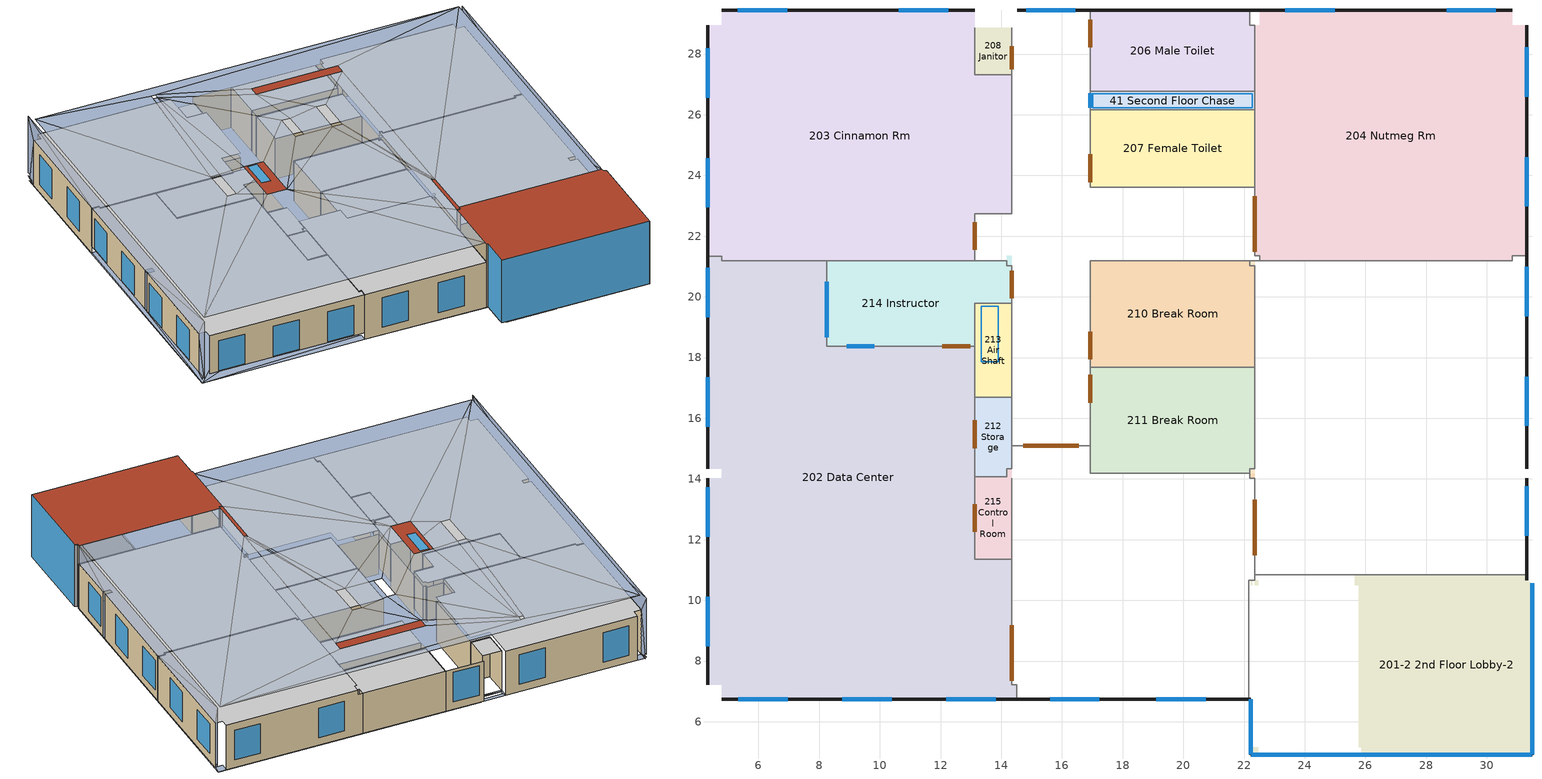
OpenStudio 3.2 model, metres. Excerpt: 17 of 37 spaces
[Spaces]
41 Second Floor Chase
 floor to 4 First Floor Chase: 16.94,26.77 22.35,26.77 22.35,26.16 16.94,26.16 z4.27
 wall to 204 Nutmeg Rm (Frame partition with 3/4 in gypsum board): 22.35,26.16 22.35,26.77 z4.27:7.32
 wall to 206 Male Toilet (Frame partition with 3/4 in gypsum board): 22.35,26.77 16.94,26.77 z4.27:7.01
 wall to 207 Female Toilet (Frame partition with 3/4 in gypsum board): 16.94,26.16 22.35,26.16 z4.27:7.01
 wall to 209 Corridor (Frame partition with 3/4 in gypsum board): 16.94,26.77 16.94,26.16 z4.27:7.01
 window inside (Construction:AirBoundary #1): 16.94,26.7 16.94,26.22 z5.07:5.59
 roof outside (6 in heavyweight concrete with 6 in insulation): 16.94,26.16 22.35,26.16 22.35,26.77 16.94,26.77 z8.53
 skylight inside: 17.02,26.69 22.27,26.69 22.27,26.24 17.02,26.24 z4.27
204 Nutmeg Rm
 wall outside (4 in face brick- 2 in insulation- 8 in light concrete block): 31.32,21.35 31.32,28.96 z4.27:7.32; 22.19,29.44,4.27 22.19,29.44,7.01 22.51,29.44,7.01 22.51,29.44,7.32 30.84,29.44,7.32 30.84,29.44,4.27
 wall to 205 Marjoram Rm (Frame partition with 3/4 in gypsum board): 22.35,21.35 22.51,21.35 22.51,21.19 z7.01:7.32; 30.84,21.19 30.84,21.35 31.32,21.35 z4.27:7.32; 22.19,21.19,4.27 30.84,21.19,4.27 30.84,21.19,7.32 22.51,21.19,7.32 22.51,21.19,7.01 22.19,21.19,7.01
 wall to 206 Male Toilet (Frame partition with 3/4 in gypsum board): 22.35,28.96 22.19,28.96 22.19,29.44 / 22.35,28.96 22.35,26.77 z4.27:7.01
 wall to 207 Female Toilet (Frame partition with 3/4 in gypsum board): 22.35,26.16 22.35,23.62 z4.27:7.01
 wall to 209 Corridor (Frame partition with 3/4 in gypsum board): 22.35,23.62 22.35,21.35 z4.27:7.01
 window (Double glazing - 1/4 in thick - gray/low-E (e = 0.2) glass): 31.32,26.6 31.32,28.22 / 31.32,22.98 31.32,24.61 / 30.3,29.44 28.67,29.44 / 24.99,29.44 23.37,29.44 z4.78:6.81
 door inside (Metal): 22.35,23.32 22.35,21.49 z4.27:6.4
 ceiling ground (6 in heavyweight concrete with 6 in insulation): 22.35,21.35 22.35,28.96 22.51,28.96 22.51,29.44 30.84,29.44 30.84,28.96 31.32,28.96 31.32,21.35 30.84,21.35 30.84,21.19 22.51,21.19 22.51,21.35 z7.32
206 Male Toilet
 wall outside (4 in face brick- 2 in insulation- 8 in light concrete block): 22.19,29.44 16.94,29.44 z4.27:7.01
 wall to 209 Corridor (Frame partition with 3/4 in gypsum board): 16.94,29.44 16.94,26.77 z4.27:7.01
 door inside (Metal): 16.94,29.13 16.94,28.22 z4.27:6.3
 ceiling ground (6 in heavyweight concrete with 6 in insulation): 16.94,26.77 16.94,29.44 22.19,29.44 22.19,28.96 22.35,28.96 22.35,26.77 z7.01
207 Female Toilet
 wall to 209 Corridor (Frame partition with 3/4 in gypsum board): 16.94,26.16 16.94,23.62 22.35,23.62 z4.27:7.01
 door inside (Metal): 16.94,24.7 16.94,23.78 z4.27:6.3
 ceiling ground (6 in heavyweight concrete with 6 in insulation): 16.94,23.62 16.94,26.16 22.35,26.16 22.35,23.62 z7.01
209 Corridor
 floor to 205 Marjoram Rm: 22.19,21.19 22.35,21.19 22.35,21.03 22.19,21.03 z7.01
 floor ground (8 in lightweight concrete floor deck): 14.18,21.03 14.18,21.35 14.34,21.35 14.34,21.03 z4.72
 wall outside (4 in face brick- 2 in insulation- 8 in light concrete block): 16.94,29.44 14.53,29.44 z4.27:7.01
 wall to 201-1 2nd Floor Lobby-1: 14.34,15.1 16.94,15.1 z4.27:7.01
 wall to 203 Cinnamon Rm: 14.34,27.32 14.34,22.74 13.12,22.74 13.12,21.19 z4.27:7.01
 wall to 205 Marjoram Rm: 22.19,21.19 22.19,21.03 / 22.35,21.03 22.19,21.03 z4.27:7.01
 wall to 208 Janitor: 14.34,28.87 14.34,27.32 z4.27:7.01
 wall to 210 Break Room (Frame partition with 3/4 in gypsum board): 16.94,17.68 16.94,21.19 22.19,21.19 22.19,21.03 / 22.35,21.03 22.19,21.03 z4.27:7.01
 wall to 211 Break Room (Frame partition with 3/4 in gypsum board): 16.94,15.1 16.94,17.68 z4.27:7.01
 wall to 212 Storage (Frame partition with 3/4 in gypsum board): 14.34,16.69 14.34,15.1 z4.72:7.01
 wall to 213 Air Shaft (Frame partition with 3/4 in gypsum board): 14.34,19.79 14.34,16.69 z4.27:7.01
 wall to 214 Instructor (Frame partition with 3/4 in gypsum board): 13.12,21.19 14.18,21.19 / 14.34,21.03 14.34,19.79 / 14.34,21.03 14.18,21.03 14.18,21.19 z4.72:7.01
 window (Double glazing - 1/4 in thick - gray/low-E (e = 0.2) glass): 16.45,29.44 14.82,29.44 z4.78:6.81
 door inside: 14.73,15.1 16.56,15.1 / 13.12,22.46 13.12,21.54 / 14.34,28.26 14.34,27.49 z4.27:6.4
 door inside (Metal): 16.94,17.94 16.94,18.85 / 16.94,16.52 16.94,17.43 z4.27:6.4; 14.34,20.87 14.34,19.95 z4.72:6.4
201-2 2nd Floor Lobby-2
 floor to 113-1 Lobby-1: 22.22,10.66 22.27,10.66 22.27,10.5 22.22,10.5 z4.27; 22.23,5.16 22.48,5.16 22.48,4.92 22.23,4.92 z4.27; 22.35,10.66 22.48,10.66 22.48,10.5 22.35,10.5 z4.27; 25.86,10.5 25.86,5.16 25.78,5.16 25.78,10.5 25.65,10.5 z4.27
 floor to 113-2 Lobby-2: 25.65,10.84 31.32,10.84 31.32,10.66 31.49,10.57 31.49,4.92 25.86,4.92 25.86,10.5 25.65,10.5 z4.27
 wall outside (4 in face brick- 2 in insulation- 8 in light concrete block): 31.32,10.66 31.32,10.84 / 22.16,6.75 22.23,6.75 22.23,4.92 31.49,4.92 31.49,10.57 z4.27:8.53
 wall to 201-1 2nd Floor Lobby-1: 22.16,10.66 22.16,6.75 z4.27:7.32; 22.35,10.84 22.35,10.66 22.16,10.66 z4.27:8.53
 wall to 205 Marjoram Rm (Frame partition with 3/4 in gypsum board): 31.32,10.84 22.35,10.84 z4.27:7.32
 window (Double glazing - 1/4 in thick - gray/low-E (e = 0.2) glass): 22.23,6.74 22.23,4.93 / 22.23,4.92 31.48,4.92 / 31.49,4.93 31.49,10.57 z4.27:8.53
 roof outside (6 in heavyweight concrete with 6 in insulation): 22.16,6.75 22.23,6.75 22.23,4.92 31.49,4.92 31.49,10.57 31.32,10.66 31.32,10.84 22.35,10.84 22.35,10.66 22.16,10.66 z8.53
201-1 2nd Floor Lobby-1
 floor to 205 Marjoram Rm (8 in lightweight concrete floor deck): 22.19,14.02 22.19,14.34 22.35,14.34 22.35,14.02 z4.27
 floor to 215 Control Room (Construction:AirBoundary #1): 14.19,14.02 14.19,14.07 14.34,14.07 14.34,14.02 z4.72; 14.19,14.07 14.19,14.34 14.34,14.34 14.34,14.07 z4.72
 floor to 215 Control Room (Ceiling below joists- no insulation): 14.19,14.02 14.19,14.34 14.34,14.34 14.34,14.02 z7.32
 wall outside (4 in face brick- 2 in insulation- 8 in light concrete block): 14.51,6.75 22.16,6.75 z4.27:7.32
 wall to 202 Data Center (Frame partition with 3/4 in gypsum board): 14.34,11.36 14.34,7.23 14.51,7.23 14.51,6.75 z4.72:7.32
 wall to 205 Marjoram Rm (Frame partition with 3/4 in gypsum board): 22.35,10.84 22.35,14.02 z4.27:7.32; 22.35,14.02 22.19,14.02 z7.01:7.32; 22.19,14.34 22.35,14.34 z4.27:7.01; 22.19,14.02,4.27 22.19,14.34,4.27 22.19,14.34,7.01 22.19,14.18,7.01 22.19,14.18,7.32 22.19,14.02,7.32
 wall to 211 Break Room (Frame partition with 3/4 in gypsum board): 22.19,14.18 16.94,14.18 16.94,15.1 / 22.19,14.18 22.19,14.34 22.35,14.34 z4.27:7.01
 wall to 212 Storage (Frame partition with 3/4 in gypsum board): 14.34,15.1 14.34,14.34 / 14.19,14.07 14.19,14.34 14.34,14.34 z4.72:7.32
 wall to 215 Control Room (Frame partition with 3/4 in gypsum board): 14.19,14.07 14.19,14.34 14.34,14.34 / 14.34,14.02 14.34,11.36 z4.72:7.32
 window (Double glazing - 1/4 in thick - gray/low-E (e = 0.2) glass): 15.61,6.75 17.24,6.75 / 19.11,6.75 20.73,6.75 z4.78:6.81
 door inside (Metal): 14.34,9.19 14.34,7.36 z4.72:6.4; 22.35,11.49 22.35,13.32 z4.27:6.4
 ceiling ground (6 in heavyweight concrete with 6 in insulation): 14.34,7.23 14.34,15.1 16.94,15.1 16.94,14.18 22.19,14.18 22.19,14.1 22.16,14.1 22.16,6.75 14.51,6.75 14.51,7.23 z7.32
 roof outside (6 in heavyweight concrete with 6 in insulation): 22.16,10.66 22.35,10.66 22.35,14.02 22.19,14.02 22.19,14.1 22.16,14.1 z8.53
202 Data Center
 wall outside (4 in face brick- 2 in insulation- 8 in light concrete block): 4.32,14.02 4.32,7.23 / 4.32,21.35 4.32,14.34 / 4.79,6.75 14.51,6.75 z4.72:7.32
 wall to 203 Cinnamon Rm (Frame partition with 3/4 in gypsum board): 8.25,21.19 4.79,21.19 4.79,21.35 / 4.32,21.35 4.79,21.35 z4.72:7.32
 wall to 212 Storage (Frame partition with 3/4 in gypsum board): 13.12,14.07 13.12,16.62 13.12,16.69 z4.72:7.32
 wall to 213 Air Shaft (Frame partition with 3/4 in gypsum board): 13.12,16.69 13.12,18.37 z4.72:7.32
 wall to 214 Instructor (Frame partition with 3/4 in gypsum board): 13.12,18.37 8.25,18.37 8.25,21.19 z4.72:7.32
 wall to 215 Control Room (Frame partition with 3/4 in gypsum board): 14.34,11.36 13.12,11.36 13.12,14.07 z4.72:7.32
 window (Double glazing - 1/4 in thick - gray/low-E (e = 0.2) glass): 4.32,10.11 4.32,8.49 / 4.32,13.73 4.32,12.1 / 4.32,20.96 4.32,19.33 / 4.32,17.34 4.32,15.72 / 5.34,6.75 6.97,6.75 / 8.76,6.75 10.39,6.75 / 12.19,6.75 13.81,6.75 z4.78:6.81
 window inside (Double glazing - 1/4 in thick - gray/low-E (e = 0.2) glass): 9.82,18.37 8.91,18.37 z5.71:6.93; 8.25,18.68 8.25,20.5 z5.64:6.86
 door inside (Metal): 13.12,15.02 13.12,15.93 / 12.97,18.37 12.06,18.37 / 13.12,12.26 13.12,13.17 z4.72:6.86
 ceiling ground (6 in heavyweight concrete with 6 in insulation): 4.32,7.23 4.32,14.02 4.79,14.02 4.79,14.34 4.32,14.34 4.32,21.35 4.79,21.35 4.79,21.19 8.25,21.19 8.25,18.37 13.12,18.37 13.12,11.36 14.34,11.36 14.34,7.23 14.51,7.23 14.51,6.75 4.79,6.75 4.79,7.23 z7.32
205 Marjoram Rm
 floor to 201-1 2nd Floor Lobby-1: 22.19,14.34 22.35,14.34 22.35,14.18 22.19,14.18 z7.01
 floor to 209 Corridor (8 in lightweight concrete floor deck): 22.19,21.03 22.19,21.19 22.35,21.19 22.35,21.03 z4.27
 wall outside (4 in face brick- 2 in insulation- 8 in light concrete block): 31.32,10.84 31.32,14.02 / 31.32,14.34 31.32,21.35 z4.27:7.32
 wall to 210 Break Room (Frame partition with 3/4 in gypsum board): 22.19,21.03 22.19,21.19 / 22.19,21.03 22.35,21.03 22.35,17.68 z4.27:7.01
 wall to 211 Break Room (Frame partition with 3/4 in gypsum board): 22.19,14.18 22.19,14.34 22.35,14.34 / 22.35,17.68 22.35,14.34 z4.27:7.01
 window (Double glazing - 1/4 in thick - gray/low-E (e = 0.2) glass): 31.32,12.13 31.32,13.76 / 31.32,15.75 31.32,17.37 / 31.32,19.37 31.32,20.99 z4.78:6.81
 ceiling ground (6 in heavyweight concrete with 6 in insulation): 22.19,14.02 22.19,14.18 22.51,14.18 22.51,14.34 22.35,14.34 22.35,21.35 22.51,21.35 22.51,21.19 30.84,21.19 30.84,21.35 31.32,21.35 31.32,14.34 30.84,14.34 30.84,14.02 31.32,14.02 31.32,10.84 22.35,10.84 22.35,14.02 z7.32
211 Break Room
 wall to 210 Break Room: 22.35,17.68 16.94,17.68 z4.27:7.01
 ceiling ground (6 in heavyweight concrete with 6 in insulation): 16.94,14.18 16.94,17.68 22.35,17.68 22.35,14.34 22.19,14.34 22.19,14.18 z7.01
212 Storage
 wall to 213 Air Shaft (Frame partition with 3/4 in gypsum board): 14.34,16.69 13.12,16.69 z4.72:7.32
 wall to 215 Control Room (Frame partition with 3/4 in gypsum board): 13.12,14.07 14.19,14.07 14.19,14.34 14.34,14.34 z4.72:7.32
 ceiling ground (6 in heavyweight concrete with 6 in insulation): 13.12,14.07 13.12,16.69 14.34,16.69 14.34,14.34 14.19,14.34 14.19,14.07 z7.32
215 Control Room
 ceiling ground (6 in heavyweight concrete with 6 in insulation): 13.12,11.36 13.12,14.07 14.19,14.07 14.19,14.02 14.34,14.02 14.34,11.36 z7.32
203 Cinnamon Rm
 wall outside (4 in face brick- 2 in insulation- 8 in light concrete block): 4.32,28.96 4.32,21.35 / 13.12,29.44 4.79,29.44 z4.27:7.32
 wall to 208 Janitor (Frame partition with 3/4 in gypsum board): 14.34,27.32 13.12,27.32 13.12,28.87 z4.27:7.01
 wall to 214 Instructor (Frame partition with 3/4 in gypsum board): 8.25,21.19 13.12,21.19 z4.72:7.32
 window (Double glazing - 1/4 in thick - gray/low-E (e = 0.2) glass): 4.32,28.19 4.32,26.56 / 4.32,24.57 4.32,22.95 / 12.26,29.44 10.63,29.44 / 6.95,29.44 5.32,29.44 z4.78:6.81
 ceiling ground (6 in heavyweight concrete with 6 in insulation): 4.32,21.35 4.32,28.96 4.79,28.96 4.79,29.44 13.12,29.44 13.12,27.32 14.34,27.32 14.34,22.74 13.12,22.74 13.12,21.19 4.79,21.19 4.79,21.35 z7.32
213 Air Shaft
 wall to 214 Instructor (Frame partition with 3/4 in gypsum board): 14.34,19.79 13.12,19.79 13.12,18.37 z4.72:7.32
 roof outside (6 in heavyweight concrete with 6 in insulation): 13.12,16.69 14.34,16.69 14.34,19.79 13.12,19.79 z8.53
 skylight (Construction:AirBoundary #1): 13.34,17.87 13.9,17.87 13.9,19.7 13.34,19.7 z8.53
214 Instructor
 floor ground (8 in lightweight concrete floor deck): 8.25,18.37 8.25,21.19 14.18,21.19 14.18,21.03 14.34,21.03 14.34,19.79 13.12,19.79 13.12,18.37 z4.72
 ceiling ground (6 in heavyweight concrete with 6 in insulation): 8.25,18.37 8.25,21.19 14.18,21.19 14.18,21.03 14.34,21.03 14.34,19.79 13.12,19.79 13.12,18.37 z7.32
208 Janitor
 ceiling ground (6 in heavyweight concrete with 6 in insulation): 13.12,27.32 13.12,28.87 14.34,28.87 14.34,27.32 z7.01
210 Break Room
 ceiling ground (6 in heavyweight concrete with 6 in insulation): 16.94,17.68 16.94,21.19 22.19,21.19 22.19,21.03 22.35,21.03 22.35,17.68 z7.01
shading: 4.32,14.34 4.32,14.02 z4.72:7.32; 31.32,14.02 31.32,14.34 z4.27:7.32; 4.32,6.53,4.69 4.32,6.53,8.53 4.32,7.23,7.32; 4.32,6.53,8.53 4.32,14.34,7.32 4.32,7.23,7.32; 4.32,6.75,4.5 4.32,6.75,4.69 4.32,7.23,4.72; 4.32,21.03,7.32 4.32,29.65,8.53 4.32,28.96,7.32; 4.32,6.53,4.69 4.32,7.23,7.32 4.32,7.23,4.72 4.32,6.75,4.69; 4.32,6.53,8.53 4.32,29.65,8.53 4.32,21.03,7.32 4.32,14.34,7.32; 4.32,28.96,4.27 4.32,28.96,7.32 4.32,29.44,4.69 4.32,29.44,4.5; 4.32,28.96,4.27 4.32,29.44,4.5 4.32,29.65,4.5 4.32,29.65,4.49; 4.32,28.96,7.32 4.32,29.65,8.53 4.32,29.65,4.69 4.32,29.44,4.69; 31.32,10.84,7.32 31.32,14.34,7.32 31.32,10.84,8.53; 31.32,21.03,7.32 31.32,28.96,7.32 31.32,29.22,8.53; 31.32,28.96,4.27 31.32,29.22,4.5 31.32,29.22,4.69; 31.32,10.84,8.53 31.32,14.34,7.32 31.32,21.03,7.32 31.32,29.22,8.53; 31.32,28.96,4.27 31.32,29.22,4.69 31.32,29.22,8.53 31.32,28.96,7.32; 4.29,6.71 4.32,21.35 4.29,29.47 z4.27; 4.29,6.71 14.34,7.23 14.34,11.36 z4.27; 8.25,21.19 13.12,16.69 13.12,19.79 z4.27; 8.25,21.19 13.12,19.79 13.12,21.19 z4.27; 13.12,16.69 14.34,14.02 14.34,15.1 z4.27; 13.12,16.69 14.34,15.1 14.34,16.69 z4.27; 13.12,21.19 14.34,21.03 14.18,21.19 z4.27; 14.18,21.19 14.51,21.35 14.18,21.35 z4.27; 14.51,6.75 22.22,6.71 22.23,6.75 z4.27; 14.71,29.44 16.94,29.44 14.71,29.47 z4.27; 14.71,29.47 16.94,29.44 22.51,29.44 z4.27; 31.32,10.85 31.35,10.85 31.32,14.34 z4.27; 31.32,21.03 31.35,29.47 31.32,28.96 z4.27; 4.29,6.71 4.79,21.19 4.79,21.35 4.32,21.35 z4.27; 4.29,6.71 13.12,16.69 8.25,21.19 4.79,21.19 z4.27; 4.29,6.71 14.34,11.36 14.34,14.02 13.12,16.69 z4.27; 4.29,6.71 14.51,6.75 14.51,7.23 14.34,7.23 z4.27; 4.29,29.47 4.32,21.35 4.32,28.96 4.29,29.44 z4.27; 4.29,29.44 4.32,28.96 4.79,28.96 4.79,29.44 z4.27; 13.12,19.79 14.34,19.79 14.34,21.03 13.12,21.19 z4.27; 13.12,28.87 13.2,28.99 13.2,29.22 13.12,29.44 z4.27; 13.12,28.87 14.34,28.87 14.34,28.92 13.2,28.99 z4.27; 13.12,29.44 13.2,29.22 14.47,29.22 14.53,29.44 z4.27; 13.2,28.99 14.34,28.92 14.53,28.92 14.47,28.99 z4.27; 14.18,21.19 14.34,21.03 14.51,21.03 14.51,21.35 z4.27; 14.34,14.02 14.51,14.02 14.51,14.34 14.34,14.34 z4.27; 14.47,28.99 14.53,28.92 14.53,29.44 14.47,29.22 z4.27; 14.71,29.47 22.51,29.44 30.84,29.44 31.35,29.47 z4.27; 22.22,5.16 22.23,5.16 22.23,6.75 22.22,6.71 z4.27; 22.35,21.19 22.51,21.19 22.51,21.35 22.35,21.35 z4.27; 22.48,4.9 25.65,4.9 25.65,4.92 22.48,4.92 z4.27; 30.84,28.96 31.32,28.96 31.35,29.47 30.84,29.44 z4.27; 30.84,14.02 31.32,14.02 31.32,14.34 30.84,14.34 z4.27; 31.32,14.34 31.35,10.85 31.35,29.47 31.32,21.03 z4.27; 11.57,17.47 13.12,16.69 13.12,18.37 z8.53; 11.57,19.69 13.12,19.79 11.76,28.23 z8.53; 14.34,16.69 22.16,6.96 22.16,10.66 z8.53; 16.94,26.16 17.64,23.13 19.41,23.53 z8.53; 20.04,21.3 22.19,14.1 22.35,14.02 z8.53; 22.19,14.02 22.35,14.02 22.19,14.1 z8.53; 22.35,14.02 31.1,29.22 22.35,26.77 z8.53; 4.54,6.96 10.97,17.47 10.97,19.69 4.54,29.22 z8.53; 4.54,6.96 13.12,16.69 11.57,17.47 10.97,17.47 z8.53; 4.54,6.96 22.16,6.96 14.34,16.69 13.12,16.69 z8.53; 4.54,29.22 10.97,19.69 11.46,28.23 11.46,28.53 z8.53; 4.54,29.22 11.46,28.53 11.76,28.53 31.1,29.22 z8.53; 10.97,19.69 11.57,19.69 11.76,28.23 11.46,28.23 z8.53; 11.57,17.47 13.12,18.37 13.12,19.79 11.57,19.69 z8.53; 11.76,28.23 13.12,19.79 14.34,19.79 17.08,23.13 z8.53; 11.76,28.23 16.94,26.16 16.94,26.77 11.76,28.53 z8.53; 11.76,28.23 17.08,23.13 17.64,23.13 16.94,26.16 z8.53; 11.76,28.53 16.94,26.77 22.35,26.77 31.1,29.22 z8.53; 14.34,16.69 17.08,21.3 17.08,23.13 14.34,19.79 z8.53; 14.34,16.69 19.41,21.3 17.64,21.3 17.08,21.3 z8.53; 14.34,16.69 22.16,10.66 22.16,14.1 19.41,21.3 z8.53; 16.94,26.16 19.41,23.53 20.04,23.53 22.35,26.16 z8.53; 17.64,21.3 19.41,21.3 19.41,23.53 17.64,23.13 z8.53; 19.41,21.3 22.16,14.1 22.19,14.1 20.04,21.3 z8.53; 20.04,21.3 22.35,14.02 22.35,26.16 20.04,23.53 z8.53; 22.35,10.84 31.1,10.84 31.1,29.22 22.35,14.02 z8.53
[Building]
bldg-1
[Material:NoMass] Roughness=Smooth
Name | Thermal Resistance {m2-K/W}
Minwool batt R11 w/ 2x4 frame | 8.32
No insulation | 1
[Material] Roughness=MediumRough
Name | Thickness {m} | Conductivity {W/m-K} | Density {kg/m3} | Specific Heat {J/kg-K}
5/8 in gyp board | 0.0159 | 0.16 | 800 | 1090
8 in lightweight concrete | 0.2032 | 0.53 | 1280 | 840
6 in heavyweight concrete | 0.1524 | 1.95 | 2240 | 900
R-15- 3 in insulation board | 0.0762 | 0.03 | 43 | 1210
4 in brick | 0.1016 | 0.89 | 1920 | 790
R-10- 2 in insulation board | 0.0508 | 0.03 | 43 | 1210
Metal surface | 0.0008 | 45.28 | 7824 | 500
1 1/2 in wood | 0.0376 | 0.15 | 608 | 1630
[Construction]
Frame partition with 3/4 in gypsum board: Minwool batt R11 w/ 2x4 frame, 5/8 in gyp board
8 in lightweight concrete floor deck: 8 in lightweight concrete
6 in heavyweight concrete with 6 in insulation: 6 in heavyweight concrete, R-15- 3 in insulation board, R-15- 3 in insulation board, 6 in heavyweight concrete
4 in face brick- 2 in insulation- 8 in light concrete block: 4 in brick, R-10- 2 in insulation board, 8 in lightweight concrete, R-10- 2 in insulation board, 4 in brick
Metal: Metal surface, 1 1/2 in wood, Metal surface
Ceiling below joists- no insulation: 5/8 in gyp board, No insulation
Double glazing - 1/4 in thick - gray/low-E (e = 0.2) glass: WindowMaterial:SimpleGlazingSystem #1
[WindowMaterial:SimpleGlazingSystem]
WindowMaterial:SimpleGlazingSystem #1: U-Factor {W/m2-K}=1.9873; Solar Heat Gain Coefficient=0.39; Visible Transmittance=0.37
[Construction:AirBoundary]
Construction:AirBoundary #1: 0
[ThermalZone] Use Ideal Air Loads=No
First Floor HVAC; Second Floor HVAC; Unconditioned
[BuildingStory]
Second Floor; Data Center
[Space]
Name | Building Story | Thermal Zone | Space Type
41 Second Floor Chase | Second Floor | Unconditioned
201-1 2nd Floor Lobby-1; 201-2 2nd Floor Lobby-2 | Second Floor | Second Floor HVAC | Lobby
202 Data Center; 215 Control Room | Data Center | Second Floor HVAC | ClassroomOrLectureOrTraining
203 Cinnamon Rm; 204 Nutmeg Rm; 205 Marjoram Rm | Second Floor | Second Floor HVAC | ClassroomOrLectureOrTraining
206 Male Toilet; 207 Female Toilet | Second Floor | Second Floor HVAC | Restrooms
208 Janitor | Second Floor | First Floor HVAC | ElectricalOrMechanical
209 Corridor | Second Floor | Second Floor HVAC | CorridorOrTransition
210 Break Room; 211 Break Room | Second Floor | Second Floor HVAC | LoungeOrRecreation
212 Storage | Data Center | Unconditioned | InactiveStorage
213 Air Shaft | Second Floor | Unconditioned | ElectricalOrMechanical
214 Instructor | Data Center | Second Floor HVAC | OfficeEnclosed
[SpaceType]
ClassroomOrLectureOrTraining; ElectricalOrMechanical; Restrooms; LoungeOrRecreation; OfficeEnclosed; Lobby; CorridorOrTransition; InactiveStorage
